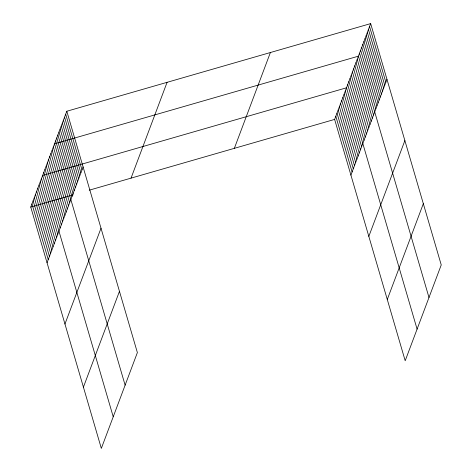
<?xml version="1.0" encoding="UTF-8"?>
<svg xmlns="http://www.w3.org/2000/svg" width="472" height="472" viewBox="0 0 472 472"><rect width="100%" height="100%" fill="white"/><g stroke="black" fill="none" stroke-linecap="round" stroke-linejoin="round"><path stroke-width="0.71" d="M66.806 111.25L137.376 352.59L101.332 448.4L30.757 207.06L66.806 111.25L370.667 23.6L441.243 264.94L405.194 360.75L334.624 119.41L370.667 23.6M47.047 262.768L83.096 166.958M64.959 324.028L101.008 228.218M131.033 178.139L167.082 82.329M83.42 387.14L119.463 291.33M234.348 148.338L270.391 52.528M350.914 175.118L386.957 79.308M368.827 236.378L404.876 140.567M387.282 299.49L423.331 203.68M30.757 207.06L73.237 194.806M89.255 190.186L334.624 119.41M369.552 26.562L385.848 82.27M368.443 29.524L384.733 85.231M367.328 32.485L383.618 88.193M366.213 35.447L382.503 91.155M365.098 38.409L381.388 94.117M363.983 41.371L380.273 97.079M362.868 44.333L379.163 100.04M361.758 47.288L378.048 103.002M360.643 50.25L376.933 105.964M359.528 53.212L375.818 108.926M428.989 297.513L358.413 56.174L54.551 143.824L125.121 385.164M357.221 59.336L373.517 115.044M356.036 62.499L372.325 118.206M354.844 65.661L371.134 121.369M353.658 68.823L369.948 124.531M352.466 71.986L368.756 127.694M351.274 75.148L367.57 130.856M350.088 78.305L366.378 134.018M348.897 81.467L365.186 137.181M347.711 84.63L364 140.337M417.089 329.132L346.519 87.792L42.651 175.442L113.227 416.782M345.327 90.954L361.617 146.662M344.141 94.117L360.431 149.825M342.949 97.279L359.239 152.987M341.763 100.442L358.053 156.149M340.572 103.604L356.861 159.312M339.38 106.76L355.67 162.474M338.194 109.923L354.484 165.637M337.002 113.085L353.292 168.793M335.81 116.248L352.106 171.955M65.691 114.212L81.98 169.92M64.576 117.174L80.865 172.882M63.46 120.136L79.75 175.844M62.345 123.098L78.635 178.805M61.236 126.059L77.526 181.767M60.121 129.021L76.411 184.729M59.006 131.983L75.296 187.691M57.891 134.945L74.181 190.653M56.776 137.907L73.066 193.614M55.661 140.868L71.95 196.576M53.36 146.987L69.649 202.7M52.168 150.149L68.458 205.863M50.982 153.311L67.272 209.019M49.79 156.474L66.08 212.182M48.598 159.636L64.894 215.344M47.412 162.799L63.702 218.506M46.221 165.961L62.511 221.669M45.035 169.123L61.325 224.831M43.843 172.28L60.133 227.994M41.465 178.605L57.755 234.313M40.273 181.767L56.563 237.475M39.087 184.93L55.377 240.637M37.896 188.092L54.186 243.8M36.704 191.254L52.994 246.962M35.518 194.417L51.808 250.125M34.326 197.579L50.616 253.287M33.14 200.736L49.43 256.449M31.948 203.898L48.238 259.612"/></g></svg>
